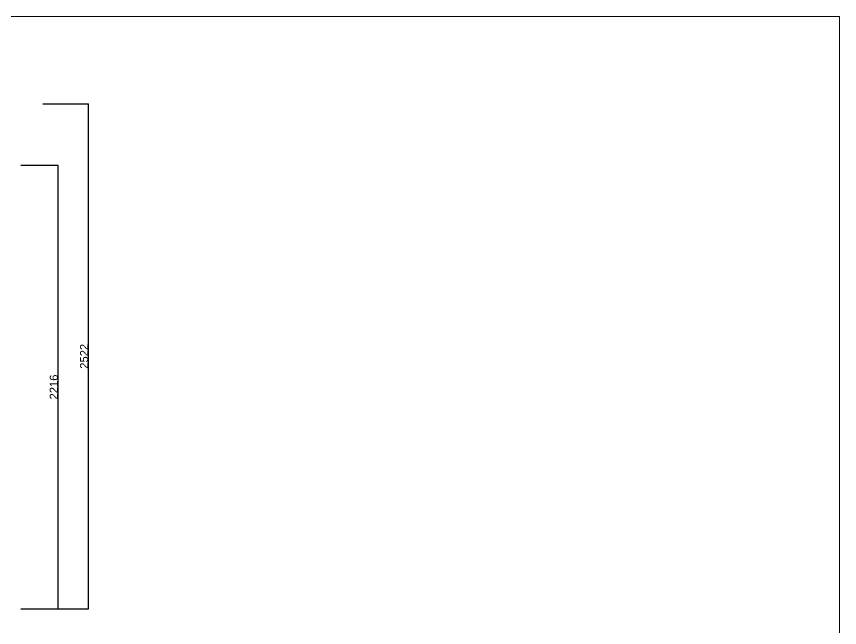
# Model space of a CAD drawing. Header units: millimetres. Extents: x -2542 to 6192, y -257 to 5845.
# Drawn here: x 2072 to 6184, y 2794 to 5845 of the extents above; entities that cross this region are included whole.
import ezdxf

# ---------------------------------------------------------------- set-up
doc = ezdxf.new("R2010")
doc.units = ezdxf.units.MM
doc.header["$MEASUREMENT"] = 0
doc.layers.add('Domyślny', color=7, linetype='Continuous', true_color=0x000000)
doc.styles.add('Arial', font='arial.ttf')
doc.dimstyles.new('Domyślny', dxfattribs={"dimtxt": 40, "dimasz": 1, "dimexe": 0.5, "dimexo": 0.5, "dimgap": 0.25, "dimtad": 1, "dimtoh": 1, "dimdec": 0, "dimzin": 1, "dimdsep": 46, "dimtxsty": 'Arial', "dimcen": 0.5, "dimazin": 0, "dimtfac": 1, "dimtdec": 4, "dimtix": 1, "dimtmove": 1, "dimatfit": 3, "dimfxl": 0, "dimtolj": 1, "dimtzin": 1, "dimarcsym": 0})

# ---------------------------------------------------------------- blocks, each defined once
blk = doc.blocks.new('*D7')
at = {"layer": 'Defpoints', "color": 0}
for p in [(2094.5, 5103), (2094.5, 2887.4), (2279.6, 2887.4)]:
    blk.add_point(p, dxfattribs=at)
at = {"layer": 'Domyślny', "color": 0, "lineweight": -2}
for p, q in [((2095, 5103), (2280.1, 5103)), ((2279.6, 5102), (2279.6, 2888.4)), ((2095, 2887.4), (2280.1, 2887.4))]:
    blk.add_line(p, q, dxfattribs=at)
at = {"layer": 'Domyślny', "color": 0}
for points in [[(2279.8, 5102), (2279.5, 5102), (2279.6, 5103)], [(2279.5, 2888.4), (2279.8, 2888.4), (2279.6, 2887.4)]]:
    blk.add_solid(points, dxfattribs=at)
at = {"layer": 'Domyślny', "color": 0, "insert": (2259, 3995.2), "char_height": 40, "attachment_point": 5, "rotation": 90, "style": 'Arial'}
blk.add_mtext('\\A1;2216', dxfattribs=at)
blk = doc.blocks.new('*D8')
at = {"layer": 'Defpoints', "color": 0}
for p in [(2202.9, 5409.7), (2202.9, 2887.4), (2431.1, 2887.4)]:
    blk.add_point(p, dxfattribs=at)
at = {"layer": 'Domyślny', "color": 0, "lineweight": -2}
for p, q in [((2203.4, 5409.7), (2431.6, 5409.7)), ((2431.1, 5408.7), (2431.1, 2888.4)), ((2203.4, 2887.4), (2431.6, 2887.4))]:
    blk.add_line(p, q, dxfattribs=at)
at = {"layer": 'Domyślny', "color": 0}
for points in [[(2431.2, 5408.7), (2430.9, 5408.7), (2431.1, 5409.7)], [(2430.9, 2888.4), (2431.2, 2888.4), (2431.1, 2887.4)]]:
    blk.add_solid(points, dxfattribs=at)
at = {"layer": 'Domyślny', "color": 0, "insert": (2410.4, 4148.6), "char_height": 40, "attachment_point": 5, "rotation": 90, "style": 'Arial'}
blk.add_mtext('\\A1;2522', dxfattribs=at)

msp = doc.modelspace()

# ---------------------------------------------------------------- linework, layer by layer
at = {"layer": 'Domyślny', "color": 18, "lineweight": 15, "true_color": 0x000000}
for p, q in [((6183.9, 5845.3), (-2541.7, 5845.3)), ((6183.9, -256.6), (6183.9, 5845.3))]:
    msp.add_line(p, q, dxfattribs=at)

# ---------------------------------------------------------------- dimensions: what is measured, and where the dimension line sits
at = {"layer": 'Domyślny'}
for p1, p2, distance, picture, middle in [((2202.9, 5409.7), (2202.9, 2887.4), 228.2, '*D8', (2410.4, 4148.6)), ((2094.5, 5103), (2094.5, 2887.4), 185.2, '*D7', (2259, 3995.2))]:
    dim = msp.add_aligned_dim(p1=p1, p2=p2, distance=distance, dimstyle='Domyślny', dxfattribs=at)
    dim.commit()
    dim.dimension.update_dxf_attribs({"geometry": picture, "text_midpoint": middle})

doc.saveas('drawing.dxf')
